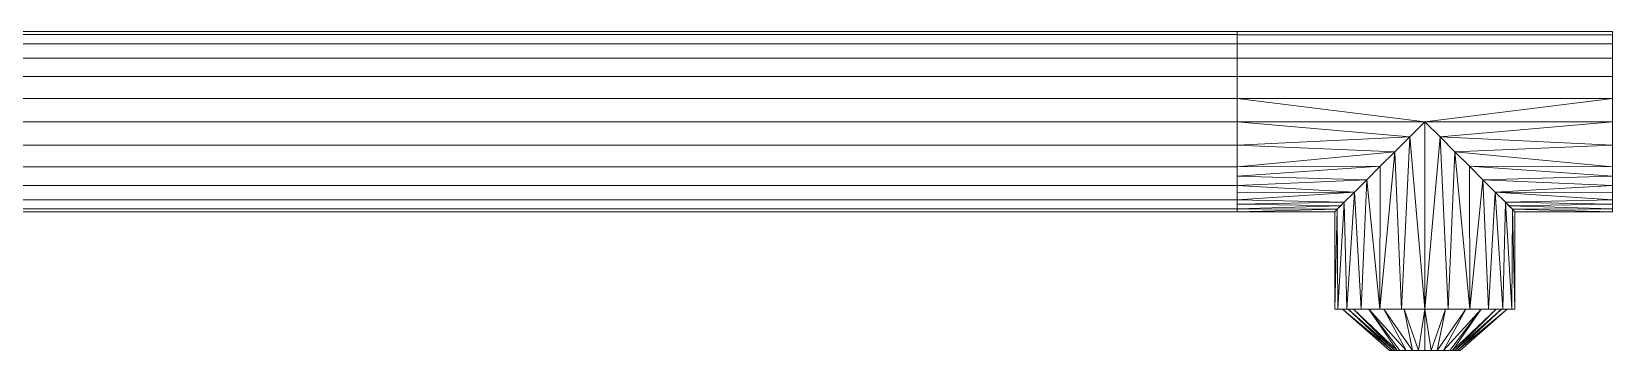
# Model space of a CAD drawing. Header units: inches. Extents: x -3326 to -59, y 8 to 1043.
# Drawn here: x -224.74 to -199.53, y 268.35 to 273.44 of the extents above; entities that cross this region are included whole.
import ezdxf

# ---------------------------------------------------------------- set-up
doc = ezdxf.new("R2010")
doc.units = ezdxf.units.IN
doc.header["$MEASUREMENT"] = 0
doc.layers.add('F-SPRN', color=10, linetype='Continuous', lineweight=9)
doc.layers.add('P-PIPE', color=10, linetype='Continuous', lineweight=9)

# ---------------------------------------------------------------- blocks, each defined once
blk = doc.blocks.new('Tee - Welded - Generic - Standard-1126622-05 - Fourth Level')
at = {"layer": 'P-PIPE'}
mesh = blk.add_polyface(dxfattribs=at)
corners = [(-2.992, -1.437), (-2.992, -1.388, 0.372), (-2.992, -1.244, 0.719), (-2.992, -1.016, 1.016), (-2.992, -0.719, 1.244), (-2.992, -0.372, 1.388), (-2.992, 0, 1.437), (-2.992, 0.372, 1.388), (-2.992, 0.719, 1.244), (-2.992, 1.016, 1.016), (-2.992, 1.244, 0.719), (-2.992, 1.388, 0.372), (-2.992, 1.437), (-2.992, 1.388, -0.372), (-2.992, 1.244, -0.719), (-2.992, 1.016, -1.016), (-2.992, 0.719, -1.244), (-2.992, 0.372, -1.388), (-2.992, 0, -1.437), (-2.992, -0.372, -1.388), (-2.992, -0.719, -1.244), (-2.992, -1.016, -1.016), (-2.992, -1.244, -0.719), (-2.992, -1.388, -0.372)]
mesh.append_faces([[corners[k] for k in face] for face in [(10, 7, 8, 9)]], dxfattribs={"vtx0": -1})
mesh.append_faces([[corners[k] for k in face] for face in [(0, 3, 6)]], dxfattribs={"vtx0": -1, "vtx1": -1, "vtx2": -1})
mesh.append_faces([[corners[k] for k in face] for face in [(13, 18, 22, 23)]], dxfattribs={"vtx0": -1, "vtx1": -1, "vtx3": -1})
mesh.append_faces([[corners[k] for k in face] for face in [(18, 21, 22), (13, 23, 0, 12)]], dxfattribs={"vtx0": -1, "vtx2": -1})
mesh.append_faces([[corners[k] for k in face] for face in [(6, 7, 12, 0)]], dxfattribs={"vtx1": -1, "vtx2": -1, "vtx3": -1})
mesh.append_faces([[corners[k] for k in face] for face in [(16, 17, 18, 15), (19, 20, 21, 18)]], dxfattribs={"vtx2": -1})
mesh.append_faces([[corners[k] for k in face] for face in [(13, 14, 15, 18), (10, 11, 12, 7)]], dxfattribs={"vtx2": -1, "vtx3": -1})
mesh.append_faces([[corners[k] for k in face] for face in [(0, 1, 2, 3), (3, 4, 5, 6)]], dxfattribs={"vtx3": -1})
mesh = blk.add_polyface(dxfattribs=at)
corners = [(-2.992, 1.437), (-2.992, 1.388, 0.372), (-2.992, 1.244, 0.719), (-2.992, 1.016, 1.016), (-2.992, 0.719, 1.244), (-2.992, 0.372, 1.388), (-2.992, 0, 1.437), (-2.992, -0.372, 1.388), (-2.992, -0.719, 1.244), (-2.992, -1.016, 1.016), (-2.992, -1.244, 0.719), (-2.992, -1.388, 0.372), (-2.992, -1.437), (-1.437, -1.437), (-1.397, -1.397, 0.338), (-1.286, -1.286, 0.642), (-1.123, -1.123, 0.896), (-0.927, -0.927, 1.098), (-0.71, -0.71, 1.249), (-0.48, -0.48, 1.355), (-0.242, -0.242, 1.417), (0, 0, 1.437), (0.242, -0.242, 1.417), (0.48, -0.48, 1.355), (0.71, -0.71, 1.249), (0.927, -0.927, 1.098), (1.123, -1.123, 0.896), (1.286, -1.286, 0.642), (1.397, -1.397, 0.338), (1.437, -1.437), (2.992, -1.437), (2.992, -1.388, 0.372), (2.992, -1.244, 0.719), (2.992, -1.016, 1.016), (2.992, -0.719, 1.244), (2.992, -0.372, 1.388), (2.992, 0, 1.437), (2.992, 0.372, 1.388), (2.992, 0.719, 1.244), (2.992, 1.016, 1.016), (2.992, 1.244, 0.719), (2.992, 1.388, 0.372), (2.992, 1.437), (-2.992, -0.867, 1.13), (-2.992, -1.13, 0.867), (-2.992, -1.316, 0.545), (2.992, -1.316, 0.545), (2.992, -1.13, 0.867), (2.992, -0.867, 1.13), (1.341, -1.341, 0.49), (-1.341, -1.341, 0.49)]
mesh.append_faces([[corners[k] for k in face] for face in [(14, 12, 13)]], dxfattribs={"vtx0": -1})
mesh.append_faces([[corners[k] for k in face] for face in [(34, 24, 48), (33, 26, 47), (26, 33, 25), (11, 50, 45), (15, 45, 50), (12, 14, 11), (9, 17, 43), (16, 10, 15), (24, 34, 23), (22, 36, 21), (20, 7, 19), (7, 20, 6), (18, 43, 17)]], dxfattribs={"vtx0": -1, "vtx1": -1})
mesh.append_faces([[corners[k] for k in face] for face in [(32, 26, 27), (25, 33, 48), (11, 14, 50), (18, 8, 43), (16, 44, 10), (46, 27, 49), (48, 24, 25), (31, 49, 28), (16, 9, 44), (23, 34, 35), (15, 10, 45), (21, 5, 6), (26, 32, 47)]], dxfattribs={"vtx0": -1, "vtx2": -1})
mesh.append_faces([[corners[k] for k in face] for face in [(21, 36, 37, 5)]], dxfattribs={"vtx0": -1, "vtx2": -1, "vtx3": -1})
mesh.append_faces([[corners[k] for k in face] for face in [(30, 31, 28), (31, 46, 49), (46, 32, 27), (16, 17, 9), (18, 19, 8), (35, 36, 22), (22, 23, 35), (20, 21, 6), (7, 8, 19)]], dxfattribs={"vtx1": -1, "vtx2": -1})
mesh.append_faces([[corners[k] for k in face] for face in [(39, 40, 2, 3), (40, 41, 1, 2), (37, 38, 4, 5), (38, 39, 3, 4)]], dxfattribs={"vtx1": -1, "vtx3": -1})
mesh.append_faces([[corners[k] for k in face] for face in [(28, 29, 30)]], dxfattribs={"vtx2": -1})
mesh.append_faces([[corners[k] for k in face] for face in [(41, 42, 0, 1)]], dxfattribs={"vtx3": -1})
mesh = blk.add_polyface(dxfattribs=at)
corners = [(-2.992, -1.437), (-2.992, -1.388, -0.372), (-2.992, -1.244, -0.719), (-2.992, -1.016, -1.016), (-2.992, -0.719, -1.244), (-2.992, -0.372, -1.388), (-2.992, 0, -1.437), (-2.992, 0.372, -1.388), (-2.992, 0.719, -1.244), (-2.992, 1.016, -1.016), (-2.992, 1.244, -0.719), (-2.992, 1.388, -0.372), (-2.992, 1.437), (2.992, 1.437), (2.992, 1.388, -0.372), (2.992, 1.244, -0.719), (2.992, 1.016, -1.016), (2.992, 0.719, -1.244), (2.992, 0.372, -1.388), (2.992, 0, -1.437), (2.992, -0.372, -1.388), (2.992, -0.719, -1.244), (2.992, -1.016, -1.016), (2.992, -1.244, -0.719), (2.992, -1.388, -0.372), (2.992, -1.437), (1.437, -1.437), (1.397, -1.397, -0.338), (1.286, -1.286, -0.642), (1.123, -1.123, -0.896), (0.927, -0.927, -1.098), (0.71, -0.71, -1.249), (0.48, -0.48, -1.355), (0.242, -0.242, -1.417), (0, 0, -1.437), (-0.242, -0.242, -1.417), (-0.48, -0.48, -1.355), (-0.71, -0.71, -1.249), (-0.927, -0.927, -1.098), (-1.123, -1.123, -0.896), (-1.286, -1.286, -0.642), (-1.397, -1.397, -0.338), (-1.437, -1.437), (-2.992, -1.316, -0.545), (-2.992, -1.13, -0.867), (-2.992, -0.867, -1.13), (2.992, -0.867, -1.13), (2.992, -1.13, -0.867), (2.992, -1.316, -0.545), (-1.341, -1.341, -0.49), (1.341, -1.341, -0.49)]
mesh.append_faces([[corners[k] for k in face] for face in [(33, 20, 32), (6, 35, 5), (31, 46, 30), (28, 48, 50), (38, 45, 37), (24, 50, 48), (3, 39, 44), (37, 4, 36), (1, 41, 0), (40, 2, 39)]], dxfattribs={"vtx0": -1, "vtx1": -1})
mesh.append_faces([[corners[k] for k in face] for face in [(11, 14, 15, 10), (38, 3, 45), (19, 33, 34), (1, 49, 41), (39, 2, 44), (36, 4, 5), (43, 40, 49), (31, 21, 46), (21, 31, 32), (24, 27, 50), (27, 24, 25), (23, 28, 29), (3, 38, 39), (28, 23, 48), (40, 43, 2), (29, 22, 47)]], dxfattribs={"vtx0": -1, "vtx2": -1})
mesh.append_faces([[corners[k] for k in face] for face in [(34, 6, 7, 18)]], dxfattribs={"vtx0": -1, "vtx2": -1, "vtx3": -1})
mesh.append_faces([[corners[k] for k in face] for face in [(26, 27, 25)]], dxfattribs={"vtx1": -1})
mesh.append_faces([[corners[k] for k in face] for face in [(19, 20, 33), (18, 19, 34), (20, 21, 32), (35, 36, 5), (34, 35, 6), (46, 22, 30), (29, 30, 22), (47, 23, 29), (45, 4, 37), (1, 43, 49)]], dxfattribs={"vtx1": -1, "vtx2": -1})
mesh.append_faces([[corners[k] for k in face] for face in [(15, 16, 9, 10), (16, 17, 8, 9), (17, 18, 7, 8)]], dxfattribs={"vtx1": -1, "vtx3": -1})
mesh.append_faces([[corners[k] for k in face] for face in [(12, 13, 14, 11), (41, 42, 0)]], dxfattribs={"vtx2": -1})
mesh = blk.add_polyface(dxfattribs=at)
corners = [(2.992, -1.437), (2.992, -1.388, -0.372), (2.992, -1.244, -0.719), (2.992, -1.016, -1.016), (2.992, -0.719, -1.244), (2.992, -0.372, -1.388), (2.992, 0, -1.437), (2.992, 0.372, -1.388), (2.992, 0.719, -1.244), (2.992, 1.016, -1.016), (2.992, 1.244, -0.719), (2.992, 1.388, -0.372), (2.992, 1.437), (2.992, 1.388, 0.372), (2.992, 1.244, 0.719), (2.992, 1.016, 1.016), (2.992, 0.719, 1.244), (2.992, 0.372, 1.388), (2.992, 0, 1.437), (2.992, -0.372, 1.388), (2.992, -0.719, 1.244), (2.992, -1.016, 1.016), (2.992, -1.244, 0.719), (2.992, -1.388, 0.372)]
mesh.append_faces([[corners[k] for k in face] for face in [(16, 14, 15)]], dxfattribs={"vtx0": -1})
mesh.append_faces([[corners[k] for k in face] for face in [(3, 6, 2)]], dxfattribs={"vtx0": -1, "vtx1": -1})
mesh.append_faces([[corners[k] for k in face] for face in [(18, 21, 11)]], dxfattribs={"vtx0": -1, "vtx1": -1, "vtx2": -1})
mesh.append_faces([[corners[k] for k in face] for face in [(6, 9, 21, 2), (18, 11, 14, 16)]], dxfattribs={"vtx0": -1, "vtx1": -1, "vtx2": -1, "vtx3": -1})
mesh.append_faces([[corners[k] for k in face] for face in [(21, 0, 1, 2)]], dxfattribs={"vtx0": -1, "vtx3": -1})
mesh.append_faces([[corners[k] for k in face] for face in [(17, 18, 16)]], dxfattribs={"vtx1": -1})
mesh.append_faces([[corners[k] for k in face] for face in [(12, 13, 14, 11), (22, 23, 0, 21), (19, 20, 21, 18)]], dxfattribs={"vtx2": -1})
mesh.append_faces([[corners[k] for k in face] for face in [(9, 10, 11, 21)]], dxfattribs={"vtx2": -1, "vtx3": -1})
mesh.append_faces([[corners[k] for k in face] for face in [(6, 7, 8, 9), (3, 4, 5, 6)]], dxfattribs={"vtx3": -1})
mesh = blk.add_polyface(dxfattribs=at)
corners = [(-1.437, -2.992), (-1.388, -2.992, 0.372), (-1.244, -2.992, 0.719), (-1.016, -2.992, 1.016), (-0.719, -2.992, 1.244), (-0.372, -2.992, 1.388), (0, -2.992, 1.437), (0.372, -2.992, 1.388), (0.719, -2.992, 1.244), (1.016, -2.992, 1.016), (1.244, -2.992, 0.719), (1.388, -2.992, 0.372), (1.437, -2.992), (1.437, -1.437), (1.397, -1.397, 0.338), (1.286, -1.286, 0.642), (1.123, -1.123, 0.896), (0.927, -0.927, 1.098), (0.71, -0.71, 1.249), (0.48, -0.48, 1.355), (0.242, -0.242, 1.417), (0, 0, 1.437), (-0.242, -0.242, 1.417), (-0.48, -0.48, 1.355), (-0.71, -0.71, 1.249), (-0.927, -0.927, 1.098), (-1.123, -1.123, 0.896), (-1.286, -1.286, 0.642), (-1.397, -1.397, 0.338), (-1.437, -1.437)]
mesh.append_faces([[corners[k] for k in face] for face in [(1, 28, 0), (27, 2, 26), (23, 5, 22), (25, 4, 24), (8, 19, 7), (17, 9, 16)]], dxfattribs={"vtx0": -1, "vtx1": -1})
mesh.append_faces([[corners[k] for k in face] for face in [(26, 2, 3), (27, 1, 2), (23, 4, 5), (6, 21, 22), (22, 5, 6), (20, 6, 7), (16, 9, 10), (17, 8, 9), (14, 11, 12), (6, 20, 21)]], dxfattribs={"vtx0": -1, "vtx2": -1})
mesh.append_faces([[corners[k] for k in face] for face in [(13, 14, 12)]], dxfattribs={"vtx1": -1})
mesh.append_faces([[corners[k] for k in face] for face in [(3, 4, 25), (27, 28, 1), (25, 26, 3), (23, 24, 4), (10, 11, 15), (17, 18, 8), (19, 20, 7), (18, 19, 8), (15, 16, 10), (14, 15, 11)]], dxfattribs={"vtx1": -1, "vtx2": -1})
mesh.append_faces([[corners[k] for k in face] for face in [(28, 29, 0)]], dxfattribs={"vtx2": -1})
mesh = blk.add_polyface(dxfattribs=at)
corners = [(1.437, -2.992), (1.388, -2.992, -0.372), (1.244, -2.992, -0.719), (1.016, -2.992, -1.016), (0.719, -2.992, -1.244), (0.372, -2.992, -1.388), (0, -2.992, -1.437), (-0.372, -2.992, -1.388), (-0.719, -2.992, -1.244), (-1.016, -2.992, -1.016), (-1.244, -2.992, -0.719), (-1.388, -2.992, -0.372), (-1.437, -2.992), (-1.437, -1.437), (-1.397, -1.397, -0.338), (-1.286, -1.286, -0.642), (-1.123, -1.123, -0.896), (-0.927, -0.927, -1.098), (-0.71, -0.71, -1.249), (-0.48, -0.48, -1.355), (-0.242, -0.242, -1.417), (0, 0, -1.437), (0.242, -0.242, -1.417), (0.48, -0.48, -1.355), (0.71, -0.71, -1.249), (0.927, -0.927, -1.098), (1.123, -1.123, -0.896), (1.286, -1.286, -0.642), (1.397, -1.397, -0.338), (1.437, -1.437)]
mesh.append_faces([[corners[k] for k in face] for face in [(1, 28, 0), (3, 26, 2), (27, 2, 26), (23, 5, 22), (25, 4, 24), (8, 19, 7), (17, 9, 16)]], dxfattribs={"vtx0": -1, "vtx1": -1})
mesh.append_faces([[corners[k] for k in face] for face in [(27, 1, 2), (23, 4, 5), (6, 21, 22), (22, 5, 6), (20, 6, 7), (16, 9, 10), (17, 8, 9), (14, 11, 12), (6, 20, 21)]], dxfattribs={"vtx0": -1, "vtx2": -1})
mesh.append_faces([[corners[k] for k in face] for face in [(29, 0, 28), (13, 14, 12)]], dxfattribs={"vtx1": -1})
mesh.append_faces([[corners[k] for k in face] for face in [(3, 4, 25), (27, 28, 1), (25, 26, 3), (23, 24, 4), (10, 11, 15), (17, 18, 8), (19, 20, 7), (18, 19, 8), (15, 16, 10), (14, 15, 11)]], dxfattribs={"vtx1": -1, "vtx2": -1})
mesh = blk.add_polyface(dxfattribs=at)
corners = [(-1.437, -2.992), (-1.388, -2.992, -0.372), (-1.244, -2.992, -0.719), (-1.016, -2.992, -1.016), (-0.719, -2.992, -1.244), (-0.372, -2.992, -1.388), (0, -2.992, -1.437), (0.372, -2.992, -1.388), (0.719, -2.992, -1.244), (1.016, -2.992, -1.016), (1.244, -2.992, -0.719), (1.388, -2.992, -0.372), (1.437, -2.992), (1.388, -2.992, 0.372), (1.244, -2.992, 0.719), (1.016, -2.992, 1.016), (0.719, -2.992, 1.244), (0.372, -2.992, 1.388), (0, -2.992, 1.437), (-0.372, -2.992, 1.388), (-0.719, -2.992, 1.244), (-1.016, -2.992, 1.016), (-1.244, -2.992, 0.719), (-1.388, -2.992, 0.372)]
mesh.append_faces([[corners[k] for k in face] for face in [(0, 22, 23)]], dxfattribs={"vtx0": -1})
mesh.append_faces([[corners[k] for k in face] for face in [(3, 6, 2), (16, 18, 14, 15)]], dxfattribs={"vtx0": -1, "vtx1": -1})
mesh.append_faces([[corners[k] for k in face] for face in [(2, 6, 9, 11)]], dxfattribs={"vtx0": -1, "vtx1": -1, "vtx2": -1, "vtx3": -1})
mesh.append_faces([[corners[k] for k in face] for face in [(0, 14, 21, 22)]], dxfattribs={"vtx0": -1, "vtx1": -1, "vtx3": -1})
mesh.append_faces([[corners[k] for k in face] for face in [(2, 11, 12)]], dxfattribs={"vtx0": -1, "vtx2": -1})
mesh.append_faces([[corners[k] for k in face] for face in [(17, 18, 16)]], dxfattribs={"vtx1": -1})
mesh.append_faces([[corners[k] for k in face] for face in [(18, 19, 14)]], dxfattribs={"vtx1": -1, "vtx2": -1})
mesh.append_faces([[corners[k] for k in face] for face in [(9, 10, 11)]], dxfattribs={"vtx2": -1})
mesh.append_faces([[corners[k] for k in face] for face in [(0, 1, 2, 14), (12, 13, 14, 2), (19, 20, 21, 14)]], dxfattribs={"vtx2": -1, "vtx3": -1})
mesh.append_faces([[corners[k] for k in face] for face in [(6, 7, 8, 9), (3, 4, 5, 6)]], dxfattribs={"vtx3": -1})
blk = doc.blocks.new('Transition - Generic - Plumbing-CW-1127470-05 - Fourth Level')
at = {"layer": 'P-PIPE'}
mesh = blk.add_polyface(dxfattribs=at)
corners = [(0, -1.312), (0, -1.137, 0.656), (0, -0.656, 1.137), (0, 0, 1.312), (0, 0.656, 1.137), (0, 1.137, 0.656), (0, 1.312), (0, 1.137, -0.656), (0, 0.656, -1.137), (0, 0, -1.312), (0, -0.656, -1.137), (0, -1.137, -0.656)]
mesh.append_faces([[corners[k] for k in face] for face in [(0, 10, 11)]], dxfattribs={"vtx0": -1})
mesh.append_faces([[corners[k] for k in face] for face in [(0, 5, 9, 10)]], dxfattribs={"vtx0": -1, "vtx1": -1, "vtx3": -1})
mesh.append_faces([[corners[k] for k in face] for face in [(5, 7, 8, 9)]], dxfattribs={"vtx0": -1, "vtx3": -1})
mesh.append_faces([[corners[k] for k in face] for face in [(5, 6, 7)]], dxfattribs={"vtx2": -1})
mesh.append_faces([[corners[k] for k in face] for face in [(3, 4, 5, 0)]], dxfattribs={"vtx2": -1, "vtx3": -1})
mesh.append_faces([[corners[k] for k in face] for face in [(0, 1, 2, 3)]], dxfattribs={"vtx3": -1})
mesh = blk.add_polyface(dxfattribs=at)
corners = [(0, -1.312), (0, -1.137, -0.656), (0, -0.656, -1.137), (0, 0, -1.312), (0, 0.656, -1.137), (0, 1.137, -0.656), (0, 1.312), (0.656, 0.562), (0.656, 0.398, -0.398), (0.656, 0, -0.562), (0.656, -0.398, -0.398), (0.656, -0.562), (0.656, 0.48, -0.199), (0.656, 0.199, -0.48), (0.656, -0.199, -0.48), (0.656, -0.48, -0.199), (0, 0.328, -1.225), (0.656, 0.099, -0.521), (0.656, 0.439, -0.298), (0, 1.225, -0.328), (0.656, 0.521, -0.099), (0, -0.328, -1.225), (0.656, -0.298, -0.439), (0, -1.225, -0.328), (0.656, -0.521, -0.099), (0.656, -0.439, -0.298), (0.656, 0.298, -0.439), (0.656, -0.099, -0.521), (0, -0.896, -0.896), (0, 0.896, -0.896)]
mesh.append_faces([[corners[k] for k in face] for face in [(0, 24, 11)]], dxfattribs={"vtx0": -1})
mesh.append_faces([[corners[k] for k in face] for face in [(27, 3, 9), (28, 25, 1), (3, 27, 21), (25, 28, 10), (4, 13, 16), (29, 26, 4), (26, 29, 8), (5, 18, 29), (6, 20, 19), (1, 15, 23), (2, 22, 28)]], dxfattribs={"vtx0": -1, "vtx1": -1})
mesh.append_faces([[corners[k] for k in face] for face in [(5, 12, 18), (2, 14, 22), (3, 17, 9), (12, 5, 19), (19, 20, 12), (23, 15, 24), (24, 0, 23), (16, 13, 17), (14, 2, 21)]], dxfattribs={"vtx0": -1, "vtx2": -1})
mesh.append_faces([[corners[k] for k in face] for face in [(7, 20, 6)]], dxfattribs={"vtx1": -1})
mesh.append_faces([[corners[k] for k in face] for face in [(18, 8, 29), (3, 16, 17), (22, 10, 28), (25, 15, 1), (26, 13, 4), (27, 14, 21)]], dxfattribs={"vtx1": -1, "vtx2": -1})
mesh = blk.add_polyface(dxfattribs=at)
corners = [(0, 1.312), (0, 1.137, 0.656), (0, 0.656, 1.137), (0, 0, 1.312), (0, -0.656, 1.137), (0, -1.137, 0.656), (0, -1.312), (0.656, -0.562), (0.656, -0.398, 0.398), (0.656, 0, 0.562), (0.656, 0.398, 0.398), (0.656, 0.562), (0.656, -0.48, 0.199), (0.656, -0.199, 0.48), (0.656, 0.199, 0.48), (0.656, 0.48, 0.199), (0, -0.328, 1.225), (0.656, -0.099, 0.521), (0.656, -0.439, 0.298), (0, -1.225, 0.328), (0.656, -0.521, 0.099), (0, 0.328, 1.225), (0.656, 0.298, 0.439), (0, 1.225, 0.328), (0.656, 0.521, 0.099), (0.656, 0.439, 0.298), (0.656, -0.298, 0.439), (0.656, 0.099, 0.521), (0, 0.896, 0.896), (0, -0.896, 0.896)]
mesh.append_faces([[corners[k] for k in face] for face in [(0, 24, 11)]], dxfattribs={"vtx0": -1})
mesh.append_faces([[corners[k] for k in face] for face in [(27, 3, 9), (28, 25, 1), (3, 27, 21), (25, 28, 10), (4, 13, 16), (29, 26, 4), (26, 29, 8), (5, 18, 29), (6, 20, 19), (1, 15, 23), (2, 22, 28)]], dxfattribs={"vtx0": -1, "vtx1": -1})
mesh.append_faces([[corners[k] for k in face] for face in [(5, 12, 18), (2, 14, 22), (3, 17, 9), (12, 5, 19), (19, 20, 12), (23, 15, 24), (24, 0, 23), (16, 13, 17), (14, 2, 21)]], dxfattribs={"vtx0": -1, "vtx2": -1})
mesh.append_faces([[corners[k] for k in face] for face in [(7, 20, 6)]], dxfattribs={"vtx1": -1})
mesh.append_faces([[corners[k] for k in face] for face in [(18, 8, 29), (3, 16, 17), (22, 10, 28), (25, 15, 1), (26, 13, 4), (27, 14, 21)]], dxfattribs={"vtx1": -1, "vtx2": -1})
mesh = blk.add_polyface(dxfattribs=at)
corners = [(0.656, -0.562), (0.656, -0.398, -0.398), (0.656, 0, -0.562), (0.656, 0.398, -0.398), (0.656, 0.562), (0.656, 0.398, 0.398), (0.656, 0, 0.562), (0.656, -0.398, 0.398)]
mesh.append_faces([[corners[k] for k in face] for face in [(2, 4, 7, 1)]], dxfattribs={"vtx0": -1, "vtx1": -1, "vtx2": -1})
mesh.append_faces([[corners[k] for k in face] for face in [(3, 4, 2)]], dxfattribs={"vtx1": -1})
mesh.append_faces([[corners[k] for k in face] for face in [(5, 6, 7, 4), (7, 0, 1)]], dxfattribs={"vtx2": -1})

msp = doc.modelspace()

# ---------------------------------------------------------------- linework, layer by layer
at = {"layer": 'F-SPRN', "color": 1}
for p, q in [((-205.511, 272, 964), (-500.312, 272, 964)), ((-205.511, 272, 964), (-500.312, 272, 964)), ((-205.511, 272, 964), (-199.527, 272, 964)), ((-202.519, 269.008, 964), (-202.519, 272, 964)), ((-202.519, 269.008, 964), (-202.519, 268.352, 964))]:
    msp.add_line(p, q, dxfattribs=at)

# ---------------------------------------------------------------- block references
msp.add_blockref('Tee - Welded - Generic - Standard-1126622-05 - Fourth Level', (-202.519, 272, 964), dxfattribs=at)
at = {"layer": 'F-SPRN', "color": 1, "rotation": 270}
msp.add_blockref('Transition - Generic - Plumbing-CW-1127470-05 - Fourth Level', (-202.519, 269.008, 964), dxfattribs=at)

# ---------------------------------------------------------------- meshes
at = {"layer": 'F-SPRN', "color": 1}
mesh = msp.add_polyface(dxfattribs=at)
corners = [(-205.511, 272, 965.437), (-205.511, 272.372, 965.389), (-205.511, 272.719, 965.245), (-205.511, 273.016, 965.016), (-205.511, 273.245, 964.719), (-205.511, 273.389, 964.372), (-205.511, 273.438, 964), (-500.312, 273.438, 964), (-500.312, 273.389, 964.372), (-500.312, 273.245, 964.719), (-500.312, 273.016, 965.016), (-500.312, 272.719, 965.245), (-500.312, 272.372, 965.389), (-500.312, 272, 965.437)]
mesh.append_faces([[corners[k] for k in face] for face in [(8, 9, 4, 5), (3, 4, 9, 10), (11, 12, 1, 2), (2, 3, 10, 11)]], dxfattribs={"vtx1": -1, "vtx3": -1, "color": 1})
mesh.append_faces([[corners[k] for k in face] for face in [(6, 7, 8, 5)]], dxfattribs={"vtx2": -1, "color": 1})
mesh.append_faces([[corners[k] for k in face] for face in [(12, 13, 0, 1)]], dxfattribs={"vtx3": -1, "color": 1})
mesh = msp.add_polyface(dxfattribs=at)
corners = [(-205.511, 273.438, 964), (-205.511, 273.389, 963.628), (-205.511, 273.245, 963.281), (-205.511, 273.016, 962.984), (-205.511, 272.719, 962.755), (-205.511, 272.372, 962.611), (-205.511, 272, 962.562), (-500.312, 272, 962.562), (-500.312, 272.372, 962.611), (-500.312, 272.719, 962.755), (-500.312, 273.016, 962.984), (-500.312, 273.245, 963.281), (-500.312, 273.389, 963.628), (-500.312, 273.438, 964)]
mesh.append_faces([[corners[k] for k in face] for face in [(5, 8, 9, 4), (4, 9, 10, 3), (2, 11, 12, 1), (11, 2, 3, 10)]], dxfattribs={"vtx0": -1, "vtx2": -1, "color": 1})
mesh.append_faces([[corners[k] for k in face] for face in [(6, 7, 8, 5)]], dxfattribs={"vtx2": -1, "color": 1})
mesh.append_faces([[corners[k] for k in face] for face in [(12, 13, 0, 1)]], dxfattribs={"vtx3": -1, "color": 1})
mesh = msp.add_polyface(dxfattribs=at)
corners = [(-205.511, 273.438, 964), (-205.511, 273.389, 964.372), (-205.511, 273.245, 964.719), (-205.511, 273.016, 965.016), (-205.511, 272.719, 965.245), (-205.511, 272.372, 965.389), (-205.511, 272, 965.437), (-205.511, 271.628, 965.389), (-205.511, 271.281, 965.245), (-205.511, 270.984, 965.016), (-205.511, 270.755, 964.719), (-205.511, 270.611, 964.372), (-205.511, 270.562, 964), (-205.511, 270.611, 963.628), (-205.511, 270.755, 963.281), (-205.511, 270.984, 962.984), (-205.511, 271.281, 962.755), (-205.511, 271.628, 962.611), (-205.511, 272, 962.562), (-205.511, 272.372, 962.611), (-205.511, 272.719, 962.755), (-205.511, 273.016, 962.984), (-205.511, 273.245, 963.281), (-205.511, 273.389, 963.628)]
mesh.append_faces([[corners[k] for k in face] for face in [(13, 16, 10, 11)]], dxfattribs={"vtx0": -1, "vtx1": -1, "vtx3": -1, "color": 1})
mesh.append_faces([[corners[k] for k in face] for face in [(20, 4, 5), (8, 16, 17, 7)]], dxfattribs={"vtx0": -1, "vtx2": -1, "color": 1})
mesh.append_faces([[corners[k] for k in face] for face in [(21, 22, 20), (12, 13, 11)]], dxfattribs={"vtx1": -1, "color": 1})
mesh.append_faces([[corners[k] for k in face] for face in [(22, 23, 2, 20), (19, 20, 5, 17)]], dxfattribs={"vtx1": -1, "vtx2": -1, "vtx3": -1, "color": 1})
mesh.append_faces([[corners[k] for k in face] for face in [(17, 18, 19), (14, 15, 16, 13)]], dxfattribs={"vtx2": -1, "color": 1})
mesh.append_faces([[corners[k] for k in face] for face in [(2, 3, 4, 20), (5, 6, 7, 17), (8, 9, 10, 16)]], dxfattribs={"vtx2": -1, "vtx3": -1, "color": 1})
mesh.append_faces([[corners[k] for k in face] for face in [(23, 0, 1, 2)]], dxfattribs={"vtx3": -1, "color": 1})
mesh = msp.add_polyface(dxfattribs=at)
corners = [(-205.511, 270.562, 964), (-205.511, 270.611, 964.372), (-205.511, 270.755, 964.719), (-205.511, 270.984, 965.016), (-205.511, 271.281, 965.245), (-205.511, 271.628, 965.389), (-205.511, 272, 965.437), (-500.312, 272, 965.437), (-500.312, 271.628, 965.389), (-500.312, 271.281, 965.245), (-500.312, 270.984, 965.016), (-500.312, 270.755, 964.719), (-500.312, 270.611, 964.372), (-500.312, 270.562, 964)]
mesh.append_faces([[corners[k] for k in face] for face in [(7, 8, 5, 6)]], dxfattribs={"vtx1": -1, "color": 1})
mesh.append_faces([[corners[k] for k in face] for face in [(8, 9, 4, 5), (3, 4, 9, 10), (11, 12, 1, 2), (2, 3, 10, 11)]], dxfattribs={"vtx1": -1, "vtx3": -1, "color": 1})
mesh.append_faces([[corners[k] for k in face] for face in [(12, 13, 0, 1)]], dxfattribs={"vtx3": -1, "color": 1})
mesh = msp.add_polyface(dxfattribs=at)
corners = [(-205.511, 272, 962.562), (-205.511, 271.628, 962.611), (-205.511, 271.281, 962.755), (-205.511, 270.984, 962.984), (-205.511, 270.755, 963.281), (-205.511, 270.611, 963.628), (-205.511, 270.562, 964), (-500.312, 270.562, 964), (-500.312, 270.611, 963.628), (-500.312, 270.755, 963.281), (-500.312, 270.984, 962.984), (-500.312, 271.281, 962.755), (-500.312, 271.628, 962.611), (-500.312, 272, 962.562)]
mesh.append_faces([[corners[k] for k in face] for face in [(1, 12, 13, 0)]], dxfattribs={"vtx0": -1, "color": 1})
mesh.append_faces([[corners[k] for k in face] for face in [(2, 11, 12, 1), (11, 2, 3, 10)]], dxfattribs={"vtx0": -1, "vtx2": -1, "color": 1})
mesh.append_faces([[corners[k] for k in face] for face in [(8, 9, 4, 5), (3, 4, 9, 10)]], dxfattribs={"vtx1": -1, "vtx3": -1, "color": 1})
mesh.append_faces([[corners[k] for k in face] for face in [(5, 6, 7, 8)]], dxfattribs={"vtx3": -1, "color": 1})

doc.saveas('drawing.dxf')
